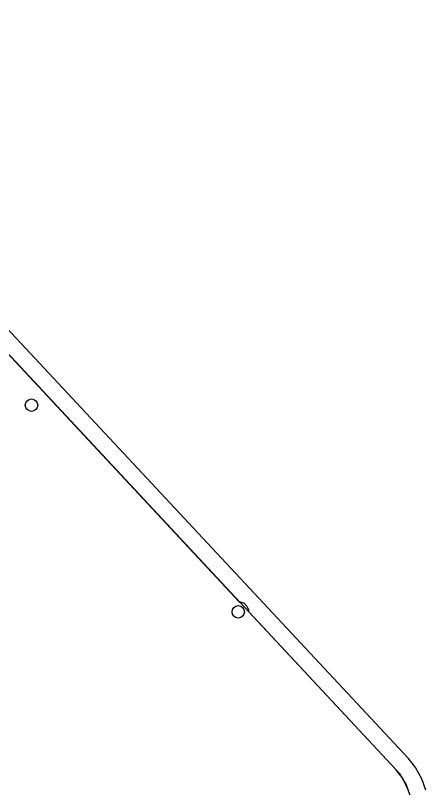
# Model space of a CAD drawing. Extents: x 94.3 to 177.3, y -118.1 to -62.3.
# Drawn here: x 172.31 to 177.26, y -97.14 to -87.79 of the extents above; entities that cross this region are included whole.
import ezdxf

# ---------------------------------------------------------------- set-up
doc = ezdxf.new("R2010")
doc.units = 0
doc.layers.add('BLACK', color=7, linetype='CONTINUOUS')

msp = doc.modelspace()

# ---------------------------------------------------------------- linework, layer by layer
at = {"layer": 'BLACK', "linetype": 'CONTINUOUS'}
for p, q in [((162.783129, -81.471794), (177.053129, -96.771793)), ((176.906218, -96.907507), (162.636871, -81.608206)), ((169.594059, -89.068292), (173.298381, -93.039991)), ((173.298381, -93.039991), (175.012097, -94.877402)), ((175.012097, -94.877402), (175.024386, -94.877402)), ((175.024386, -94.877402), (175.069446, -94.896066)), ((175.069446, -94.896066), (175.103934, -94.930554)), ((175.103934, -94.930554), (175.122598, -94.975614)), ((175.122598, -94.975614), (175.122598, -94.995879)), ((175.122598, -94.995879), (176.90338, -96.905197)), ((177.053129, -96.771793), (177.053976, -96.772902)), ((177.053976, -96.772902), (177.054392, -96.773173)), ((177.054392, -96.773173), (177.054391, -96.773173)), ((177.054391, -96.773173), (177.143436, -96.888907)), ((176.90338, -96.905197), (176.907016, -96.90957)), ((176.954098, -96.960796), (176.906218, -96.907507)), ((176.907016, -96.90957), (176.988231, -97.019387)), ((177.02891, -97.085128), (176.954098, -96.960796)), ((177.143436, -96.888907), (177.213909, -97.0168)), ((176.988231, -97.019387), (176.993127, -97.027523)), ((176.993127, -97.027523), (177.051352, -97.149119)), ((177.213909, -97.0168), (177.264183, -97.153898)), ((177.078867, -97.221363), (177.02891, -97.085128))]:
    msp.add_line(p, q, dxfattribs=at)
at = {"layer": 'BLACK'}
for centre in [(172.5, -92.5), (175, -95)]:
    msp.add_circle(centre, 0.075, dxfattribs=at)

doc.saveas('drawing.dxf')
